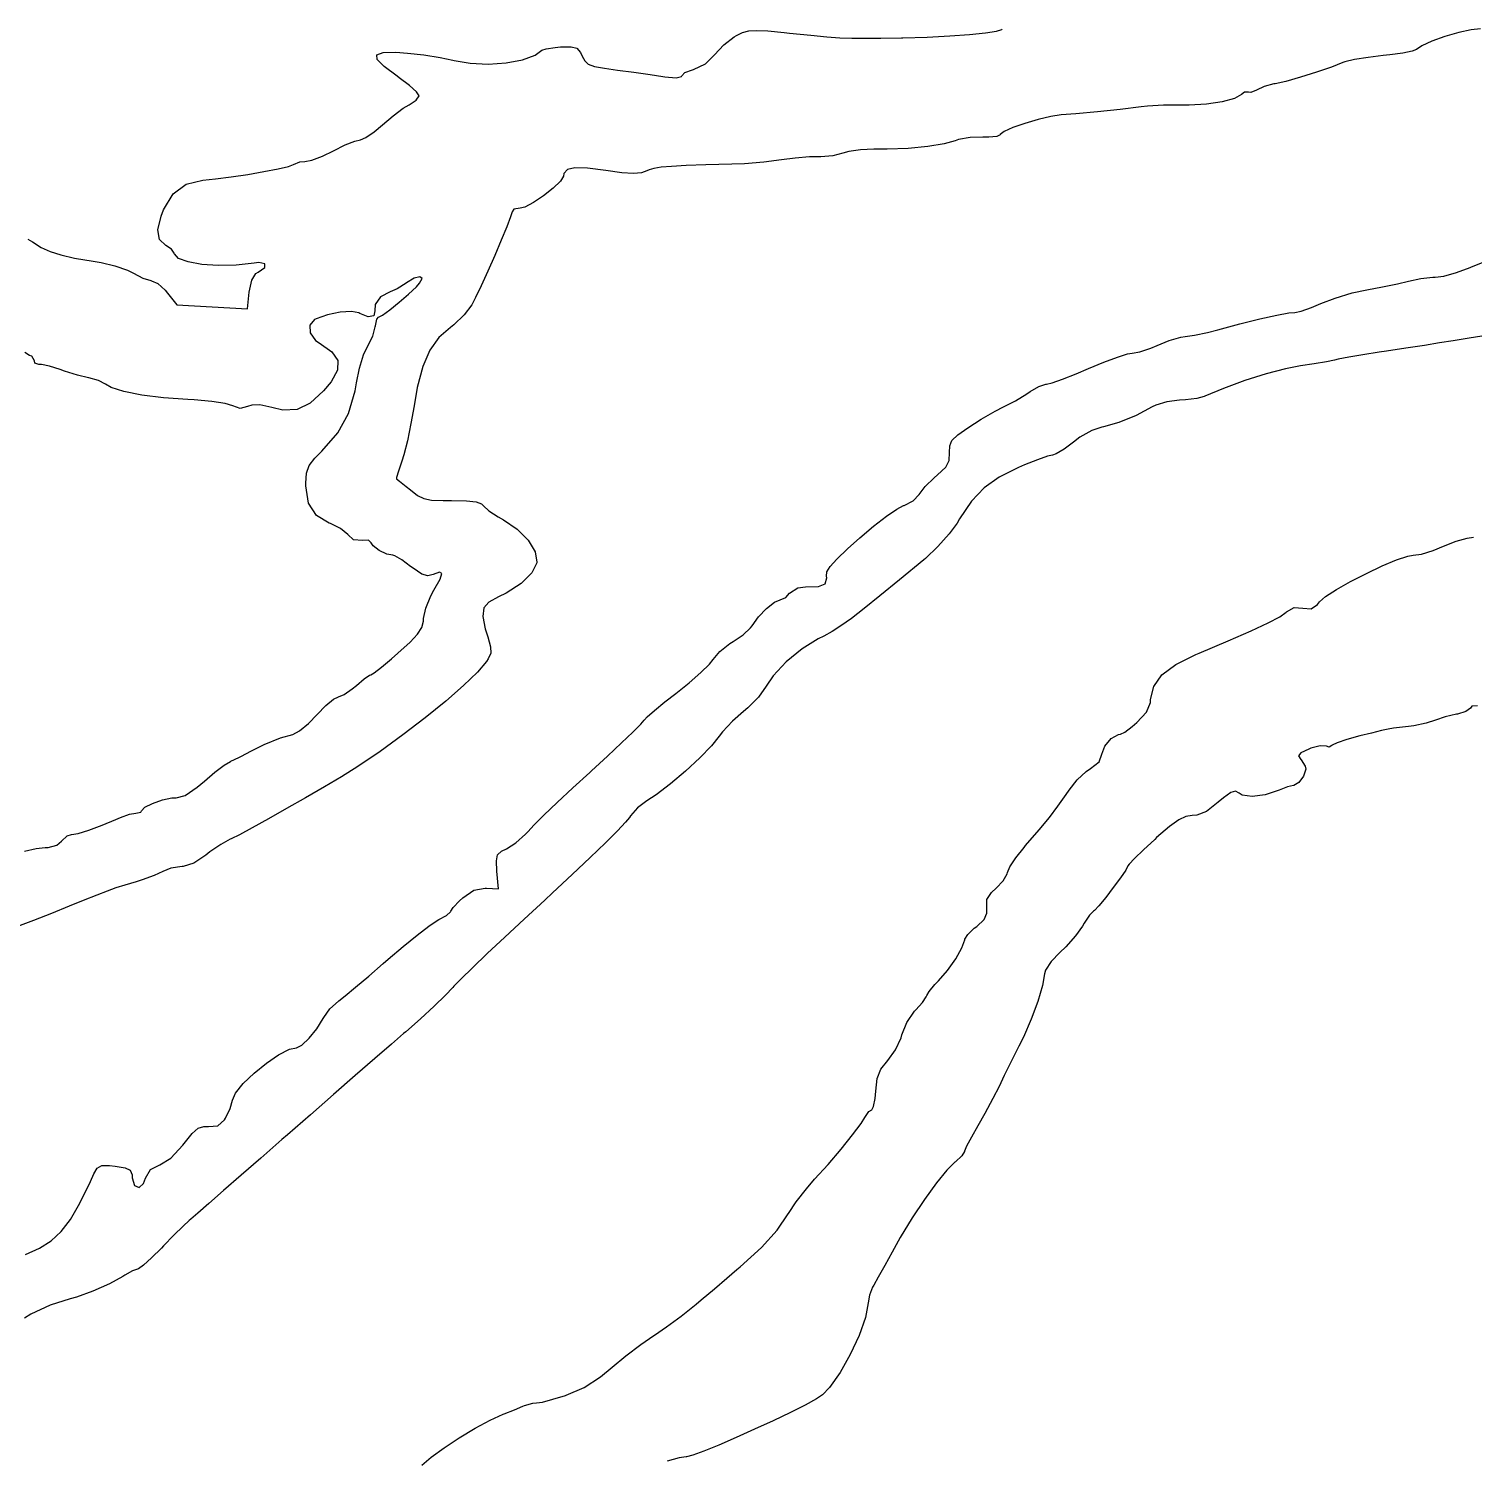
# Model space of a CAD drawing. Extents: x 1.01 to 6.21, y -5.65 to -1.16.
# Drawn here: x 1.12218 to 1.16312, y -4.90635 to -4.86578 of the extents above; entities that cross this region are included whole.
import ezdxf

# ---------------------------------------------------------------- set-up
doc = ezdxf.new("R2010")
doc.units = 0
doc.header["$MEASUREMENT"] = 0
doc.layers.add('BLACK', color=7, linetype='CONTINUOUS')

msp = doc.modelspace()

# ---------------------------------------------------------------- linework, layer by layer
at = {"layer": 'BLACK', "linetype": 'CONTINUOUS'}
for p, q in [((1.14224, -4.865965), (1.142409, -4.865885)), ((1.142409, -4.865885), (1.142584, -4.865838)), ((1.142584, -4.865838), (1.14281, -4.865823)), ((1.14281, -4.865823), (1.143131, -4.865838)), ((1.143131, -4.865838), (1.143594, -4.86588)), ((1.143594, -4.86588), (1.143745, -4.865896)), ((1.143745, -4.865896), (1.144344, -4.865957)), ((1.144344, -4.865957), (1.144802, -4.866)), ((1.148284, -4.865979), (1.148844, -4.865939)), ((1.148844, -4.865939), (1.149295, -4.865893)), ((1.149295, -4.865893), (1.149609, -4.865843)), ((1.149609, -4.865843), (1.149759, -4.865792)), ((1.149759, -4.865792), (1.149768, -4.865778)), ((1.16271, -4.865883), (1.162318, -4.865998)), ((1.163067, -4.865804), (1.16271, -4.865883)), ((1.16333, -4.86578), (1.163067, -4.865804)), ((1.136718, -4.866384), (1.136842, -4.86634)), ((1.136842, -4.86634), (1.137095, -4.866303)), ((1.137095, -4.866303), (1.137253, -4.866291)), ((1.137253, -4.866291), (1.137548, -4.866284)), ((1.137548, -4.866284), (1.137713, -4.866327)), ((1.137713, -4.866327), (1.137814, -4.866449)), ((1.141619, -4.866511), (1.141878, -4.866234)), ((1.141878, -4.866234), (1.142177, -4.866002)), ((1.142177, -4.866002), (1.14224, -4.865965)), ((1.144802, -4.866), (1.145172, -4.866028)), ((1.145172, -4.866028), (1.145512, -4.866043)), ((1.145512, -4.866043), (1.145879, -4.866046)), ((1.145879, -4.866046), (1.146327, -4.866042)), ((1.146327, -4.866042), (1.146914, -4.866031)), ((1.146914, -4.866031), (1.146951, -4.86603)), ((1.146951, -4.86603), (1.147644, -4.86601)), ((1.147644, -4.86601), (1.148284, -4.865979)), ((1.161515, -4.866366), (1.161396, -4.866411)), ((1.161661, -4.86626), (1.161515, -4.866366)), ((1.161949, -4.86613), (1.161661, -4.86626)), ((1.162318, -4.865998), (1.161949, -4.86613)), ((1.132045, -4.866514), (1.132221, -4.86645)), ((1.132056, -4.866643), (1.132045, -4.866514)), ((1.13225, -4.866843), (1.132056, -4.866643)), ((1.132221, -4.86645), (1.132586, -4.866443)), ((1.132586, -4.866443), (1.132912, -4.866464)), ((1.132912, -4.866464), (1.133379, -4.866515)), ((1.133379, -4.866515), (1.133836, -4.866586)), ((1.133836, -4.866586), (1.134197, -4.866661)), ((1.134197, -4.866661), (1.134238, -4.866672)), ((1.134238, -4.866672), (1.134693, -4.866755)), ((1.134693, -4.866755), (1.135203, -4.866775)), ((1.135203, -4.866775), (1.135714, -4.866739)), ((1.135714, -4.866739), (1.136176, -4.866652)), ((1.136176, -4.866652), (1.136536, -4.86652)), ((1.136536, -4.86652), (1.136718, -4.866384)), ((1.137814, -4.866449), (1.137863, -4.866549)), ((1.137863, -4.866549), (1.137937, -4.866688)), ((1.137937, -4.866688), (1.138039, -4.866781)), ((1.14102, -4.866934), (1.141364, -4.866769)), ((1.141364, -4.866769), (1.141619, -4.866511)), ((1.159431, -4.866735), (1.159107, -4.866864)), ((1.159487, -4.866714), (1.159431, -4.866735)), ((1.159757, -4.86665), (1.159487, -4.866714)), ((1.16014, -4.866586), (1.159757, -4.86665)), ((1.160573, -4.866534), (1.16014, -4.866586)), ((1.160755, -4.866514), (1.160573, -4.866534)), ((1.161126, -4.866464), (1.160755, -4.866514)), ((1.161396, -4.866411), (1.161126, -4.866464)), ((1.132624, -4.867123), (1.13225, -4.866843)), ((1.132678, -4.867162), (1.132624, -4.867123)), ((1.132966, -4.867382), (1.132678, -4.867162)), ((1.138039, -4.866781), (1.138212, -4.866844)), ((1.138212, -4.866844), (1.138502, -4.866897)), ((1.138502, -4.866897), (1.138865, -4.866945)), ((1.138865, -4.866945), (1.139332, -4.867005)), ((1.139332, -4.867005), (1.139788, -4.867069)), ((1.139788, -4.867069), (1.140148, -4.867124)), ((1.140148, -4.867124), (1.140209, -4.867134)), ((1.140209, -4.867134), (1.140525, -4.867166)), ((1.140525, -4.867166), (1.140676, -4.867132)), ((1.140676, -4.867132), (1.140686, -4.867107)), ((1.140686, -4.867107), (1.140777, -4.867018)), ((1.140777, -4.867018), (1.140992, -4.86694)), ((1.140992, -4.86694), (1.14102, -4.866934)), ((1.158229, -4.867151), (1.157814, -4.867267)), ((1.158683, -4.86701), (1.158229, -4.867151)), ((1.159107, -4.866864), (1.158683, -4.86701)), ((1.133168, -4.867567), (1.132966, -4.867382)), ((1.133243, -4.867679), (1.133168, -4.867567)), ((1.156642, -4.867572), (1.156554, -4.867642)), ((1.15675, -4.867569), (1.156642, -4.867572)), ((1.15682, -4.867586), (1.15675, -4.867569)), ((1.156979, -4.867512), (1.15682, -4.867586)), ((1.157192, -4.867409), (1.156979, -4.867512)), ((1.157475, -4.86734), (1.157192, -4.867409)), ((1.157507, -4.867335), (1.157475, -4.86734)), ((1.157814, -4.867267), (1.157507, -4.867335)), ((1.132789, -4.868031), (1.132957, -4.867931)), ((1.132957, -4.867931), (1.133157, -4.867804)), ((1.133157, -4.867804), (1.133243, -4.86768)), ((1.133243, -4.86768), (1.133243, -4.867679)), ((1.153708, -4.867986), (1.153118, -4.86806)), ((1.15389, -4.867965), (1.153708, -4.867986)), ((1.154344, -4.867939), (1.15389, -4.867965)), ((1.154779, -4.86794), (1.154344, -4.867939)), ((1.155071, -4.867943), (1.154779, -4.86794)), ((1.155561, -4.867914), (1.155071, -4.867943)), ((1.156006, -4.867848), (1.155561, -4.867914)), ((1.156354, -4.867755), (1.156006, -4.867848)), ((1.156554, -4.867642), (1.156354, -4.867755)), ((1.132206, -4.868495), (1.132503, -4.868241)), ((1.132503, -4.868241), (1.132789, -4.868031)), ((1.150788, -4.868347), (1.150413, -4.868457)), ((1.151148, -4.868262), (1.150788, -4.868347)), ((1.151443, -4.86822), (1.151148, -4.868262)), ((1.151857, -4.868189), (1.151443, -4.86822)), ((1.152471, -4.868131), (1.151857, -4.868189)), ((1.153118, -4.86806), (1.152471, -4.868131)), ((1.13173, -4.868861), (1.131969, -4.868697)), ((1.131969, -4.868697), (1.132206, -4.868495)), ((1.149711, -4.868785), (1.149618, -4.868829)), ((1.149712, -4.868777), (1.149711, -4.868785)), ((1.149825, -4.868689), (1.149712, -4.868777)), ((1.150075, -4.868577), (1.149825, -4.868689)), ((1.150413, -4.868457), (1.150075, -4.868577)), ((1.130502, -4.869384), (1.130818, -4.869232)), ((1.130818, -4.869232), (1.131146, -4.86907)), ((1.131146, -4.86907), (1.131421, -4.868958)), ((1.131421, -4.868958), (1.131577, -4.868921)), ((1.131577, -4.868921), (1.13173, -4.868861)), ((1.145757, -4.869207), (1.145419, -4.869255)), ((1.146134, -4.869192), (1.145757, -4.869207)), ((1.146506, -4.869192), (1.146134, -4.869192)), ((1.147109, -4.869166), (1.146506, -4.869192)), ((1.147666, -4.869114), (1.147109, -4.869166)), ((1.148125, -4.86904), (1.147666, -4.869114)), ((1.148435, -4.868951), (1.148125, -4.86904)), ((1.148529, -4.868918), (1.148435, -4.868951)), ((1.148861, -4.868857), (1.148529, -4.868918)), ((1.149222, -4.868844), (1.148861, -4.868857)), ((1.149388, -4.868848), (1.149222, -4.868844)), ((1.149618, -4.868829), (1.149388, -4.868848)), ((1.129538, -4.869676), (1.129681, -4.869621)), ((1.129681, -4.869621), (1.129682, -4.86962)), ((1.129682, -4.86962), (1.129858, -4.86955)), ((1.129858, -4.86955), (1.130002, -4.869539)), ((1.130002, -4.869539), (1.130199, -4.8695)), ((1.130199, -4.8695), (1.130502, -4.869384)), ((1.141369, -4.869636), (1.140808, -4.869655)), ((1.142104, -4.869618), (1.141369, -4.869636)), ((1.142468, -4.869601), (1.142104, -4.869618)), ((1.143016, -4.869555), (1.142468, -4.869601)), ((1.143512, -4.869493), (1.143016, -4.869555)), ((1.143901, -4.869443), (1.143512, -4.869493)), ((1.144304, -4.869409), (1.143901, -4.869443)), ((1.144601, -4.869403), (1.144304, -4.869409)), ((1.144627, -4.869404), (1.144601, -4.869403)), ((1.144965, -4.86938), (1.144627, -4.869404)), ((1.145257, -4.869303), (1.144965, -4.86938)), ((1.145419, -4.869255), (1.145257, -4.869303)), ((1.127113, -4.870063), (1.127472, -4.870031)), ((1.127472, -4.870031), (1.127911, -4.869976)), ((1.127911, -4.869976), (1.128384, -4.869904)), ((1.128384, -4.869904), (1.128843, -4.869825)), ((1.128843, -4.869825), (1.129243, -4.869746)), ((1.129243, -4.869746), (1.129538, -4.869676)), ((1.137332, -4.869955), (1.137249, -4.870095)), ((1.137347, -4.869875), (1.137332, -4.869955)), ((1.137447, -4.869767), (1.137347, -4.869875)), ((1.137661, -4.869721), (1.137447, -4.869767)), ((1.138015, -4.869731), (1.137661, -4.869721)), ((1.138537, -4.869795), (1.138015, -4.869731)), ((1.138993, -4.869856), (1.138537, -4.869795)), ((1.139323, -4.869879), (1.138993, -4.869856)), ((1.139543, -4.869863), (1.139323, -4.869879)), ((1.139694, -4.869806), (1.139543, -4.869863)), ((1.139761, -4.869773), (1.139694, -4.869806)), ((1.139897, -4.869732), (1.139761, -4.869773)), ((1.140099, -4.869701), (1.139897, -4.869732)), ((1.140394, -4.869676), (1.140099, -4.869701)), ((1.140808, -4.869655), (1.140394, -4.869676)), ((1.125998, -4.870913), (1.126268, -4.870459)), ((1.126268, -4.870459), (1.126639, -4.870176)), ((1.126639, -4.870176), (1.127113, -4.870063)), ((1.137044, -4.870293), (1.136771, -4.870507)), ((1.137249, -4.870095), (1.137044, -4.870293)), ((1.136108, -4.87086), (1.135931, -4.870894)), ((1.136238, -4.870828), (1.136108, -4.87086)), ((1.136484, -4.870699), (1.136238, -4.870828)), ((1.136771, -4.870507), (1.136484, -4.870699)), ((1.12584, -4.871476), (1.125932, -4.871086)), ((1.125932, -4.871086), (1.125998, -4.870913)), ((1.135835, -4.871107), (1.135727, -4.871391)), ((1.135878, -4.870961), (1.135835, -4.871107)), ((1.135931, -4.870894), (1.135878, -4.870961)), ((1.125884, -4.871746), (1.12584, -4.871476)), ((1.135727, -4.871391), (1.135571, -4.87177)), ((1.122151, -4.871736), (1.122283, -4.87182)), ((1.122283, -4.87182), (1.122533, -4.871973)), ((1.122533, -4.871973), (1.122784, -4.87209)), ((1.122784, -4.87209), (1.123082, -4.872186)), ((1.126064, -4.871918), (1.125884, -4.871746)), ((1.126228, -4.872028), (1.126064, -4.871918)), ((1.126303, -4.872135), (1.126228, -4.872028)), ((1.135571, -4.87177), (1.135386, -4.872203)), ((1.123082, -4.872186), (1.123472, -4.872274)), ((1.123472, -4.872274), (1.123999, -4.872367)), ((1.123999, -4.872367), (1.124232, -4.872405)), ((1.124232, -4.872405), (1.124619, -4.872493)), ((1.124619, -4.872493), (1.124977, -4.872618)), ((1.126305, -4.872159), (1.126303, -4.872135)), ((1.126421, -4.872286), (1.126305, -4.872159)), ((1.126692, -4.872386), (1.126421, -4.872286)), ((1.127079, -4.872454), (1.126692, -4.872386)), ((1.127546, -4.872484), (1.127079, -4.872454)), ((1.128054, -4.872473), (1.127546, -4.872484)), ((1.128567, -4.872416), (1.128054, -4.872473)), ((1.128701, -4.872403), (1.128567, -4.872416)), ((1.128869, -4.872442), (1.128701, -4.872403)), ((1.128869, -4.872542), (1.128869, -4.872442)), ((1.135386, -4.872203), (1.135191, -4.872647)), ((1.163078, -4.872524), (1.163437, -4.872381)), ((1.124977, -4.872618), (1.125146, -4.872703)), ((1.125146, -4.872703), (1.125409, -4.872841)), ((1.125409, -4.872841), (1.125633, -4.872914)), ((1.125633, -4.872914), (1.125657, -4.872917)), ((1.125657, -4.872917), (1.125834, -4.872997)), ((1.128429, -4.873238), (1.128497, -4.872901)), ((1.128497, -4.872901), (1.128614, -4.872716)), ((1.128614, -4.872716), (1.128684, -4.872672)), ((1.128684, -4.872672), (1.128869, -4.872542)), ((1.133102, -4.87285), (1.132885, -4.872981)), ((1.133264, -4.872808), (1.133102, -4.87285)), ((1.133257, -4.872989), (1.133329, -4.872854)), ((1.133329, -4.872854), (1.133264, -4.872808)), ((1.135191, -4.872647), (1.135003, -4.873058)), ((1.161288, -4.872926), (1.161639, -4.872852)), ((1.161639, -4.872852), (1.161973, -4.87282)), ((1.161973, -4.87282), (1.162045, -4.872821)), ((1.162045, -4.872821), (1.162293, -4.872788)), ((1.162293, -4.872788), (1.162648, -4.872689)), ((1.162648, -4.872689), (1.163038, -4.872541)), ((1.163038, -4.872541), (1.163078, -4.872524)), ((1.125834, -4.872997), (1.126046, -4.873188)), ((1.126046, -4.873188), (1.126111, -4.873266)), ((1.126111, -4.873266), (1.126376, -4.873605)), ((1.128374, -4.87371), (1.128429, -4.873238)), ((1.132418, -4.873232), (1.132148, -4.873373)), ((1.132621, -4.873148), (1.132418, -4.873232)), ((1.132871, -4.872991), (1.132621, -4.873148)), ((1.132676, -4.873527), (1.132942, -4.873297)), ((1.132885, -4.872981), (1.132871, -4.872991)), ((1.132942, -4.873297), (1.133164, -4.873088)), ((1.133164, -4.873088), (1.133257, -4.872989)), ((1.135003, -4.873058), (1.134842, -4.873394)), ((1.159207, -4.873408), (1.159695, -4.873265)), ((1.159695, -4.873265), (1.160111, -4.873174)), ((1.160111, -4.873174), (1.160549, -4.873093)), ((1.160549, -4.873093), (1.160976, -4.873002)), ((1.160976, -4.873002), (1.161288, -4.872926)), ((1.126376, -4.873605), (1.127375, -4.873657)), ((1.127375, -4.873657), (1.128374, -4.87371)), ((1.131995, -4.873592), (1.131986, -4.873774)), ((1.132148, -4.873373), (1.131995, -4.873592)), ((1.132415, -4.87374), (1.132676, -4.873527)), ((1.134736, -4.873597), (1.134518, -4.873886)), ((1.134842, -4.873394), (1.134736, -4.873597)), ((1.158245, -4.873779), (1.158534, -4.873678)), ((1.158534, -4.873678), (1.158804, -4.873562)), ((1.158804, -4.873562), (1.159207, -4.873408)), ((1.130274, -4.87402), (1.13014, -4.87418)), ((1.130321, -4.873997), (1.130274, -4.87402)), ((1.130644, -4.873883), (1.130321, -4.873997)), ((1.131002, -4.87381), (1.130644, -4.873883)), ((1.131323, -4.873789), (1.131002, -4.87381)), ((1.131533, -4.873831), (1.131323, -4.873789)), ((1.131559, -4.873847), (1.131533, -4.873831)), ((1.1318, -4.873939), (1.131559, -4.873847)), ((1.131956, -4.873913), (1.1318, -4.873939)), ((1.131986, -4.873774), (1.131956, -4.873913)), ((1.132003, -4.874197), (1.13204, -4.874012)), ((1.13204, -4.874012), (1.132093, -4.873955)), ((1.132093, -4.873955), (1.132204, -4.873896)), ((1.132204, -4.873896), (1.132415, -4.87374)), ((1.134518, -4.873886), (1.134227, -4.874169)), ((1.15588, -4.874311), (1.15651, -4.874143)), ((1.15651, -4.874143), (1.157078, -4.874002)), ((1.157078, -4.874002), (1.157551, -4.873895)), ((1.157551, -4.873895), (1.157895, -4.87383)), ((1.157895, -4.87383), (1.158066, -4.873814)), ((1.158066, -4.873814), (1.158245, -4.873779)), ((1.13014, -4.87418), (1.130155, -4.874396)), ((1.130155, -4.874396), (1.130307, -4.874608)), ((1.131785, -4.874768), (1.131926, -4.874486)), ((1.131926, -4.874486), (1.132001, -4.874224)), ((1.132001, -4.874224), (1.132003, -4.874197)), ((1.1338, -4.874532), (1.133543, -4.874888)), ((1.134132, -4.874242), (1.1338, -4.874532)), ((1.134227, -4.874169), (1.134132, -4.874242)), ((1.154506, -4.874608), (1.15483, -4.874515)), ((1.15483, -4.874515), (1.154958, -4.874496)), ((1.154958, -4.874496), (1.155225, -4.874459)), ((1.155225, -4.874459), (1.155591, -4.874383)), ((1.155591, -4.874383), (1.15588, -4.874311)), ((1.163005, -4.874546), (1.16255, -4.874619)), ((1.163371, -4.87449), (1.163005, -4.874546)), ((1.122196, -4.875038), (1.122067, -4.874951)), ((1.130307, -4.874608), (1.130407, -4.87468)), ((1.130407, -4.87468), (1.130764, -4.874931)), ((1.130764, -4.874931), (1.130937, -4.87518)), ((1.13167, -4.87502), (1.131785, -4.874768)), ((1.133543, -4.874888), (1.133346, -4.875346)), ((1.153457, -4.874974), (1.153676, -4.874938)), ((1.153676, -4.874938), (1.153982, -4.874832)), ((1.153982, -4.874832), (1.154165, -4.87475)), ((1.154165, -4.87475), (1.154506, -4.874608)), ((1.160453, -4.874947), (1.159997, -4.875017)), ((1.160661, -4.874917), (1.160453, -4.874947)), ((1.16121, -4.874834), (1.160661, -4.874917)), ((1.161743, -4.874751), (1.16121, -4.874834)), ((1.162169, -4.874682), (1.161743, -4.874751)), ((1.16255, -4.874619), (1.162169, -4.874682)), ((1.122265, -4.875059), (1.122196, -4.875038)), ((1.122338, -4.875193), (1.122265, -4.875059)), ((1.122351, -4.875259), (1.122338, -4.875193)), ((1.122466, -4.875295), (1.122351, -4.875259)), ((1.122536, -4.875291), (1.122466, -4.875295)), ((1.122768, -4.875336), (1.122536, -4.875291)), ((1.123063, -4.875435), (1.122768, -4.875336)), ((1.130937, -4.87518), (1.130931, -4.875455)), ((1.131555, -4.875398), (1.13167, -4.87502)), ((1.133346, -4.875346), (1.133191, -4.875941)), ((1.152217, -4.87541), (1.152651, -4.875228)), ((1.152651, -4.875228), (1.153037, -4.875084)), ((1.153037, -4.875084), (1.153327, -4.874995)), ((1.153327, -4.874995), (1.153457, -4.874974)), ((1.15823, -4.875328), (1.1578, -4.875411)), ((1.158612, -4.875274), (1.15823, -4.875328)), ((1.158962, -4.875215), (1.158612, -4.875274)), ((1.15919, -4.875166), (1.158962, -4.875215)), ((1.159294, -4.875142), (1.15919, -4.875166)), ((1.159592, -4.875085), (1.159294, -4.875142)), ((1.159997, -4.875017), (1.159592, -4.875085)), ((1.123193, -4.875484), (1.123063, -4.875435)), ((1.123559, -4.875599), (1.123193, -4.875484)), ((1.123866, -4.875668), (1.123559, -4.875599)), ((1.123881, -4.87567), (1.123866, -4.875668)), ((1.124156, -4.875743), (1.123881, -4.87567)), ((1.124349, -4.875846), (1.124156, -4.875743)), ((1.130748, -4.875784), (1.130535, -4.87604)), ((1.130931, -4.875455), (1.130748, -4.875784)), ((1.13147, -4.875809), (1.131555, -4.875398)), ((1.15119, -4.875813), (1.151484, -4.875711)), ((1.151484, -4.875711), (1.15187, -4.875558)), ((1.15187, -4.875558), (1.152217, -4.87541)), ((1.156646, -4.875751), (1.156046, -4.875969)), ((1.157251, -4.875559), (1.156646, -4.875751)), ((1.1578, -4.875411), (1.157251, -4.875559)), ((1.124511, -4.875942), (1.124349, -4.875846)), ((1.124875, -4.876059), (1.124511, -4.875942)), ((1.125382, -4.87616), (1.124875, -4.876059)), ((1.125996, -4.876237), (1.125382, -4.87616)), ((1.130535, -4.87604), (1.130156, -4.876391)), ((1.131241, -4.876683), (1.131429, -4.876042)), ((1.131429, -4.876042), (1.13147, -4.875809)), ((1.133191, -4.875941), (1.133098, -4.876461)), ((1.150149, -4.87632), (1.150467, -4.876128)), ((1.150467, -4.876128), (1.150564, -4.87606)), ((1.150564, -4.87606), (1.150806, -4.875915)), ((1.150806, -4.875915), (1.151011, -4.875849)), ((1.151011, -4.875849), (1.151031, -4.875849)), ((1.151031, -4.875849), (1.15119, -4.875813)), ((1.155514, -4.876191), (1.155494, -4.8762)), ((1.156046, -4.875969), (1.155514, -4.876191)), ((1.126686, -4.876285), (1.125996, -4.876237)), ((1.126866, -4.876295), (1.126686, -4.876285)), ((1.127366, -4.876337), (1.126866, -4.876295)), ((1.127744, -4.876395), (1.127366, -4.876337)), ((1.12796, -4.876463), (1.127744, -4.876395)), ((1.128172, -4.876543), (1.12796, -4.876463)), ((1.128381, -4.876485), (1.128172, -4.876543)), ((1.128496, -4.876441), (1.128381, -4.876485)), ((1.128723, -4.876437), (1.128496, -4.876441)), ((1.129067, -4.876516), (1.128723, -4.876437)), ((1.12938, -4.876584), (1.129067, -4.876516)), ((1.129788, -4.876567), (1.12938, -4.876584)), ((1.130156, -4.876391), (1.129788, -4.876567)), ((1.133098, -4.876461), (1.13301, -4.876966)), ((1.14957, -4.876619), (1.149807, -4.876497)), ((1.149807, -4.876497), (1.150149, -4.87632)), ((1.154023, -4.876497), (1.153569, -4.876741)), ((1.154124, -4.876446), (1.154023, -4.876497)), ((1.154441, -4.876353), (1.154124, -4.876446)), ((1.154798, -4.876308), (1.154441, -4.876353)), ((1.154967, -4.876297), (1.154798, -4.876308)), ((1.155284, -4.876256), (1.154967, -4.876297)), ((1.155494, -4.8762), (1.155284, -4.876256)), ((1.130938, -4.877229), (1.131241, -4.876683)), ((1.13301, -4.876966), (1.132909, -4.877452)), ((1.148799, -4.877084), (1.149175, -4.876845)), ((1.149175, -4.876845), (1.14957, -4.876619)), ((1.153079, -4.876941), (1.152644, -4.87706)), ((1.153569, -4.876741), (1.153079, -4.876941)), ((1.130483, -4.877749), (1.130938, -4.877229)), ((1.148346, -4.877447), (1.148509, -4.877291)), ((1.148509, -4.877291), (1.148799, -4.877084)), ((1.151975, -4.877357), (1.151796, -4.877491)), ((1.15231, -4.877163), (1.151975, -4.877357)), ((1.152592, -4.877068), (1.15231, -4.877163)), ((1.152644, -4.87706), (1.152592, -4.877068)), ((1.13029, -4.877945), (1.130483, -4.877749)), ((1.132909, -4.877452), (1.13281, -4.877852)), ((1.148272, -4.878018), (1.148281, -4.877789)), ((1.148281, -4.877785), (1.148282, -4.877596)), ((1.148281, -4.877789), (1.148281, -4.877785)), ((1.148282, -4.877596), (1.148346, -4.877447)), ((1.151305, -4.877827), (1.151201, -4.87786)), ((1.151528, -4.877694), (1.151305, -4.877827)), ((1.151796, -4.877491), (1.151528, -4.877694)), ((1.130053, -4.878371), (1.130127, -4.878159)), ((1.130127, -4.878159), (1.13029, -4.877945)), ((1.132752, -4.878036), (1.132658, -4.878312)), ((1.13281, -4.877852), (1.132752, -4.878036)), ((1.147938, -4.878418), (1.14817, -4.878203)), ((1.14817, -4.878203), (1.148272, -4.878018)), ((1.150235, -4.878214), (1.149685, -4.878486)), ((1.150406, -4.878141), (1.150235, -4.878214)), ((1.150769, -4.877995), (1.150406, -4.878141)), ((1.151051, -4.877895), (1.150769, -4.877995)), ((1.151201, -4.87786), (1.151051, -4.877895)), ((1.130032, -4.878655), (1.130053, -4.878371)), ((1.132605, -4.878493), (1.132602, -4.878533)), ((1.132602, -4.878533), (1.132686, -4.878599)), ((1.132658, -4.878312), (1.132605, -4.878493)), ((1.132686, -4.878599), (1.132874, -4.878751)), ((1.147589, -4.878755), (1.14784, -4.878503)), ((1.14784, -4.878503), (1.147938, -4.878418)), ((1.149685, -4.878486), (1.149261, -4.878785)), ((1.130031, -4.878736), (1.130032, -4.878655)), ((1.13011, -4.879225), (1.130031, -4.878736)), ((1.132874, -4.878751), (1.132995, -4.87885)), ((1.132995, -4.87885), (1.133195, -4.879003)), ((1.133195, -4.879003), (1.133375, -4.879093)), ((1.147246, -4.879162), (1.147417, -4.878977)), ((1.147417, -4.878977), (1.147589, -4.878755)), ((1.149261, -4.878785), (1.148905, -4.879163)), ((1.130331, -4.879575), (1.13011, -4.879225)), ((1.133375, -4.879093), (1.133596, -4.879136)), ((1.133596, -4.879136), (1.133922, -4.879149)), ((1.133922, -4.879149), (1.134158, -4.879149)), ((1.134158, -4.879149), (1.134586, -4.879155)), ((1.134586, -4.879155), (1.134856, -4.879186)), ((1.134856, -4.879186), (1.135012, -4.879247)), ((1.135012, -4.879247), (1.135067, -4.8793)), ((1.135067, -4.8793), (1.13522, -4.879437)), ((1.13522, -4.879437), (1.13548, -4.879608)), ((1.146488, -4.879593), (1.146785, -4.879389)), ((1.146785, -4.879389), (1.146977, -4.87929)), ((1.146977, -4.87929), (1.14699, -4.879287)), ((1.14699, -4.879287), (1.147246, -4.879162)), ((1.148905, -4.879163), (1.148559, -4.879672)), ((1.130695, -4.879786), (1.130331, -4.879575)), ((1.130726, -4.879797), (1.130695, -4.879786)), ((1.131011, -4.879941), (1.130726, -4.879797)), ((1.13548, -4.879608), (1.13563, -4.879693)), ((1.13563, -4.879693), (1.136025, -4.879958)), ((1.145732, -4.880208), (1.146124, -4.879875)), ((1.146124, -4.879875), (1.146488, -4.879593)), ((1.148491, -4.879786), (1.148266, -4.880097)), ((1.148559, -4.879672), (1.148491, -4.879786)), ((1.131218, -4.880116), (1.131011, -4.879941)), ((1.131382, -4.880261), (1.131218, -4.880116)), ((1.131635, -4.88028), (1.131382, -4.880261)), ((1.131803, -4.880271), (1.131635, -4.88028)), ((1.131881, -4.880344), (1.131803, -4.880271)), ((1.136025, -4.879958), (1.136337, -4.880277)), ((1.136337, -4.880277), (1.136534, -4.880605)), ((1.14539, -4.880514), (1.145732, -4.880208)), ((1.148266, -4.880097), (1.147945, -4.880455)), ((1.162635, -4.880304), (1.16295, -4.880212)), ((1.16295, -4.880212), (1.163132, -4.880188)), ((1.131938, -4.880437), (1.131881, -4.880344)), ((1.132112, -4.880565), (1.131938, -4.880437)), ((1.132324, -4.880668), (1.132112, -4.880565)), ((1.132493, -4.8807), (1.132324, -4.880668)), ((1.136534, -4.880605), (1.136581, -4.8809)), ((1.145082, -4.880808), (1.14539, -4.880514)), ((1.147945, -4.880455), (1.147592, -4.880789)), ((1.161422, -4.880699), (1.161654, -4.880666)), ((1.161654, -4.880666), (1.161985, -4.880565)), ((1.161985, -4.880565), (1.162284, -4.880444)), ((1.162284, -4.880444), (1.162635, -4.880304)), ((1.132558, -4.88072), (1.132493, -4.8807)), ((1.132749, -4.880834), (1.132558, -4.88072)), ((1.133001, -4.881015), (1.132749, -4.880834)), ((1.133074, -4.88107), (1.133001, -4.881015)), ((1.133318, -4.881232), (1.133074, -4.88107)), ((1.136579, -4.880911), (1.136438, -4.881202)), ((1.136581, -4.8809), (1.136579, -4.880911)), ((1.144804, -4.881173), (1.144894, -4.88102)), ((1.144894, -4.88102), (1.145082, -4.880808)), ((1.147547, -4.880827), (1.146861, -4.881397)), ((1.147592, -4.880789), (1.147547, -4.880827)), ((1.160095, -4.881213), (1.160545, -4.881)), ((1.160545, -4.881), (1.160952, -4.88083)), ((1.160952, -4.88083), (1.161268, -4.880723)), ((1.161268, -4.880723), (1.161422, -4.880699)), ((1.133489, -4.881282), (1.133318, -4.881232)), ((1.133644, -4.881242), (1.133489, -4.881282)), ((1.13382, -4.881178), (1.133644, -4.881242)), ((1.133664, -4.881687), (1.133836, -4.881379)), ((1.133888, -4.881215), (1.13382, -4.881178)), ((1.133836, -4.881379), (1.133888, -4.881215)), ((1.136136, -4.881501), (1.135707, -4.881777)), ((1.136438, -4.881202), (1.136136, -4.881501)), ((1.14456, -4.88159), (1.144754, -4.881507)), ((1.144754, -4.881507), (1.144801, -4.88134)), ((1.144794, -4.881292), (1.144804, -4.881173)), ((1.144801, -4.88134), (1.144794, -4.881292)), ((1.146861, -4.881397), (1.146305, -4.881854)), ((1.159244, -4.881672), (1.159646, -4.881444)), ((1.159646, -4.881444), (1.160095, -4.881213)), ((1.133434, -4.882201), (1.133575, -4.881852)), ((1.133575, -4.881852), (1.133664, -4.881687)), ((1.135489, -4.881882), (1.135221, -4.882026)), ((1.135707, -4.881777), (1.135489, -4.881882)), ((1.14348, -4.881962), (1.143634, -4.881893)), ((1.143634, -4.881893), (1.143746, -4.881775)), ((1.143746, -4.881775), (1.143973, -4.88162)), ((1.143973, -4.88162), (1.144198, -4.881599)), ((1.144198, -4.881599), (1.14456, -4.88159)), ((1.146305, -4.881854), (1.145857, -4.882212)), ((1.158762, -4.882025), (1.158934, -4.881873)), ((1.158934, -4.881873), (1.159244, -4.881672)), ((1.133371, -4.882495), (1.133434, -4.882201)), ((1.135077, -4.882194), (1.135047, -4.882432)), ((1.135221, -4.882026), (1.135077, -4.882194)), ((1.142863, -4.882447), (1.143093, -4.882207)), ((1.143093, -4.882207), (1.143318, -4.882029)), ((1.143318, -4.882029), (1.14348, -4.881962)), ((1.145857, -4.882212), (1.145496, -4.882489)), ((1.157642, -4.882442), (1.157824, -4.882309)), ((1.157824, -4.882309), (1.15783, -4.882304)), ((1.15783, -4.882304), (1.158044, -4.882178)), ((1.158044, -4.882178), (1.158294, -4.882197)), ((1.158294, -4.882197), (1.158532, -4.882217)), ((1.158532, -4.882217), (1.158706, -4.882097)), ((1.158706, -4.882097), (1.158762, -4.882025)), ((1.133316, -4.882751), (1.133364, -4.882573)), ((1.133364, -4.882573), (1.133371, -4.882495)), ((1.135047, -4.882432), (1.135119, -4.882784)), ((1.142636, -4.88276), (1.142681, -4.882697)), ((1.142681, -4.882697), (1.142863, -4.882447)), ((1.1452, -4.882701), (1.144947, -4.882864)), ((1.145496, -4.882489), (1.1452, -4.882701)), ((1.15683, -4.882847), (1.157314, -4.882619)), ((1.157314, -4.882619), (1.157642, -4.882442)), ((1.132985, -4.883164), (1.133199, -4.882935)), ((1.133199, -4.882935), (1.133316, -4.882751)), ((1.135119, -4.882784), (1.135189, -4.883016)), ((1.135189, -4.883016), (1.135269, -4.8833)), ((1.142051, -4.883204), (1.142147, -4.883145)), ((1.142147, -4.883145), (1.142424, -4.882958)), ((1.142424, -4.882958), (1.142636, -4.88276)), ((1.144556, -4.883074), (1.144098, -4.883351)), ((1.144716, -4.882994), (1.144556, -4.883074)), ((1.144947, -4.882864), (1.144716, -4.882994)), ((1.15535, -4.883474), (1.156179, -4.88313)), ((1.156179, -4.88313), (1.15683, -4.882847)), ((1.132462, -4.883636), (1.132643, -4.883477)), ((1.132643, -4.883477), (1.132985, -4.883164)), ((1.135276, -4.883479), (1.135204, -4.883638)), ((1.135269, -4.8833), (1.135276, -4.883479)), ((1.141574, -4.883659), (1.141768, -4.883429)), ((1.141768, -4.883429), (1.142051, -4.883204)), ((1.144098, -4.883351), (1.143651, -4.883717)), ((1.154688, -4.883795), (1.155259, -4.883512)), ((1.155259, -4.883512), (1.15535, -4.883474)), ((1.13197, -4.884033), (1.132178, -4.883874)), ((1.132178, -4.883874), (1.132462, -4.883636)), ((1.135151, -4.883715), (1.134895, -4.884015)), ((1.135204, -4.883638), (1.135151, -4.883715)), ((1.141232, -4.884024), (1.141475, -4.883784)), ((1.141475, -4.883784), (1.141574, -4.883659)), ((1.143651, -4.883717), (1.143277, -4.884115)), ((1.154296, -4.884091), (1.154688, -4.883795)), ((1.131464, -4.884391), (1.131681, -4.884204)), ((1.131681, -4.884204), (1.131836, -4.884097)), ((1.131836, -4.884097), (1.131875, -4.884086)), ((1.131875, -4.884086), (1.13197, -4.884033)), ((1.134895, -4.884015), (1.1345, -4.884397)), ((1.14052, -4.884616), (1.140899, -4.884315)), ((1.140899, -4.884315), (1.141232, -4.884024)), ((1.143277, -4.884115), (1.143076, -4.884415)), ((1.154066, -4.884418), (1.154296, -4.884091)), ((1.130599, -4.884958), (1.130817, -4.884776)), ((1.130817, -4.884776), (1.130956, -4.88471)), ((1.130956, -4.88471), (1.131117, -4.884651)), ((1.131117, -4.884651), (1.131348, -4.884491)), ((1.131348, -4.884491), (1.131464, -4.884391)), ((1.1345, -4.884397), (1.133996, -4.884836)), ((1.140212, -4.884854), (1.14052, -4.884616)), ((1.142858, -4.884726), (1.142562, -4.88503)), ((1.143076, -4.884415), (1.142858, -4.884726)), ((1.153979, -4.884793), (1.154066, -4.884418)), ((1.130351, -4.885217), (1.130599, -4.884958)), ((1.133996, -4.884836), (1.133414, -4.885309)), ((1.139706, -4.885277), (1.139911, -4.885097)), ((1.139911, -4.885097), (1.140212, -4.884854)), ((1.142434, -4.885132), (1.142122, -4.885399)), ((1.142562, -4.88503), (1.142434, -4.885132)), ((1.153591, -4.885442), (1.153857, -4.885149)), ((1.153857, -4.885149), (1.15397, -4.884872)), ((1.15397, -4.884872), (1.153979, -4.884793)), ((1.162915, -4.885133), (1.162676, -4.885204)), ((1.163045, -4.885034), (1.162915, -4.885133)), ((1.163087, -4.884981), (1.163045, -4.885034)), ((1.163239, -4.884966), (1.163087, -4.884981)), ((1.129851, -4.885682), (1.130103, -4.885474)), ((1.130103, -4.885474), (1.130351, -4.885217)), ((1.133414, -4.885309), (1.132784, -4.885792)), ((1.139302, -4.885712), (1.139524, -4.885489)), ((1.139524, -4.885489), (1.139625, -4.885375)), ((1.139625, -4.885375), (1.139629, -4.885366)), ((1.139629, -4.885366), (1.139706, -4.885277)), ((1.142122, -4.885399), (1.141838, -4.88571)), ((1.153248, -4.885713), (1.153458, -4.885556)), ((1.153458, -4.885556), (1.153591, -4.885442)), ((1.160862, -4.885602), (1.160709, -4.885628)), ((1.161036, -4.885581), (1.160862, -4.885602)), ((1.161289, -4.885553), (1.161036, -4.885581)), ((1.161436, -4.885533), (1.161289, -4.885553)), ((1.161786, -4.885461), (1.161436, -4.885533)), ((1.162049, -4.885375), (1.161786, -4.885461)), ((1.162325, -4.885279), (1.162049, -4.885375)), ((1.162652, -4.885208), (1.162325, -4.885279)), ((1.162676, -4.885204), (1.162652, -4.885208)), ((1.12885, -4.886062), (1.129312, -4.885879)), ((1.129312, -4.885879), (1.129666, -4.885779)), ((1.129666, -4.885779), (1.129851, -4.885682)), ((1.132784, -4.885792), (1.132136, -4.88626)), ((1.13898, -4.88602), (1.139302, -4.885712)), ((1.141752, -4.885827), (1.141532, -4.886098)), ((1.141838, -4.88571), (1.141752, -4.885827)), ((1.152678, -4.88611), (1.152856, -4.885897)), ((1.152856, -4.885897), (1.153063, -4.885778)), ((1.153063, -4.885778), (1.153124, -4.885772)), ((1.153124, -4.885772), (1.153248, -4.885713)), ((1.159267, -4.886013), (1.159126, -4.886083)), ((1.159543, -4.88592), (1.159267, -4.886013)), ((1.159908, -4.885821), (1.159543, -4.88592)), ((1.160241, -4.885739), (1.159908, -4.885821)), ((1.160521, -4.88567), (1.160241, -4.885739)), ((1.160709, -4.885628), (1.160521, -4.88567)), ((1.128131, -4.886435), (1.128405, -4.886287)), ((1.128405, -4.886287), (1.128416, -4.886281)), ((1.128416, -4.886281), (1.12885, -4.886062)), ((1.132136, -4.88626), (1.131501, -4.886689)), ((1.138126, -4.886811), (1.13858, -4.886394)), ((1.13858, -4.886394), (1.13898, -4.88602)), ((1.141532, -4.886098), (1.141196, -4.886442)), ((1.152521, -4.886557), (1.152595, -4.886342)), ((1.152595, -4.886342), (1.152678, -4.88611)), ((1.158235, -4.886301), (1.158171, -4.886385)), ((1.158171, -4.886385), (1.158235, -4.886494)), ((1.158459, -4.886196), (1.158235, -4.886301)), ((1.158518, -4.886173), (1.158459, -4.886196)), ((1.158783, -4.886107), (1.158518, -4.886173)), ((1.158966, -4.886114), (1.158783, -4.886107)), ((1.159041, -4.886136), (1.158966, -4.886114)), ((1.159117, -4.886097), (1.159041, -4.886136)), ((1.159126, -4.886083), (1.159117, -4.886097)), ((1.127453, -4.886853), (1.12772, -4.886652)), ((1.12772, -4.886652), (1.127898, -4.886543)), ((1.127898, -4.886543), (1.127901, -4.886542)), ((1.127901, -4.886542), (1.128131, -4.886435)), ((1.131501, -4.886689), (1.131042, -4.886977)), ((1.138079, -4.886855), (1.138126, -4.886811)), ((1.140791, -4.886817), (1.140364, -4.88718)), ((1.141196, -4.886442), (1.140791, -4.886817)), ((1.151899, -4.887063), (1.152154, -4.886826)), ((1.152154, -4.886826), (1.152274, -4.886749)), ((1.152274, -4.886749), (1.152521, -4.886557)), ((1.158235, -4.886494), (1.158243, -4.886503)), ((1.158243, -4.886503), (1.158358, -4.886675)), ((1.158382, -4.886762), (1.158316, -4.886961)), ((1.158358, -4.886675), (1.158382, -4.886762)), ((1.126949, -4.887279), (1.127155, -4.887105)), ((1.127155, -4.887105), (1.127453, -4.886853)), ((1.131042, -4.886977), (1.130556, -4.887265)), ((1.137602, -4.887294), (1.138079, -4.886855)), ((1.140364, -4.88718), (1.139963, -4.887488)), ((1.151667, -4.887355), (1.151899, -4.887063)), ((1.158028, -4.887231), (1.157856, -4.887266)), ((1.158037, -4.887231), (1.158028, -4.887231)), ((1.15818, -4.887145), (1.158037, -4.887231)), ((1.158316, -4.886961), (1.15818, -4.887145)), ((1.125685, -4.887735), (1.125964, -4.887638)), ((1.125964, -4.887638), (1.126234, -4.88758)), ((1.126234, -4.88758), (1.126358, -4.887573)), ((1.126358, -4.887573), (1.126608, -4.887506)), ((1.126608, -4.887506), (1.126949, -4.887279)), ((1.130026, -4.887574), (1.129485, -4.887883)), ((1.130556, -4.887265), (1.130026, -4.887574)), ((1.13716, -4.887708), (1.137602, -4.887294)), ((1.139963, -4.887488), (1.139702, -4.887662)), ((1.151349, -4.887816), (1.15158, -4.887486)), ((1.15158, -4.887486), (1.151667, -4.887355)), ((1.156039, -4.88758), (1.155895, -4.887703)), ((1.156247, -4.887427), (1.156039, -4.88758)), ((1.156381, -4.887388), (1.156247, -4.887427)), ((1.156487, -4.887445), (1.156381, -4.887388)), ((1.156574, -4.887497), (1.156487, -4.887445)), ((1.156858, -4.887539), (1.156574, -4.887497)), ((1.157227, -4.887491), (1.156858, -4.887539)), ((1.15762, -4.887356), (1.157227, -4.887491)), ((1.157856, -4.887266), (1.15762, -4.887356)), ((1.124779, -4.888133), (1.12503, -4.888042)), ((1.12503, -4.888042), (1.125211, -4.888014)), ((1.125211, -4.888014), (1.125352, -4.887979)), ((1.125352, -4.887979), (1.125375, -4.887941)), ((1.125375, -4.887941), (1.125466, -4.887844)), ((1.125466, -4.887844), (1.125685, -4.887735)), ((1.129485, -4.887883), (1.128969, -4.888174)), ((1.136782, -4.88807), (1.13716, -4.887708)), ((1.139434, -4.887863), (1.139232, -4.888086)), ((1.139702, -4.887662), (1.139434, -4.887863)), ((1.151109, -4.888131), (1.151349, -4.887816)), ((1.15556, -4.88796), (1.155287, -4.888072)), ((1.155895, -4.887703), (1.15556, -4.88796)), ((1.123883, -4.888491), (1.12426, -4.888353)), ((1.12426, -4.888353), (1.124649, -4.888192)), ((1.124649, -4.888192), (1.124779, -4.888133)), ((1.128512, -4.888427), (1.12815, -4.888621)), ((1.128969, -4.888174), (1.128512, -4.888427)), ((1.136329, -4.888529), (1.136495, -4.888353)), ((1.136495, -4.888353), (1.136782, -4.88807)), ((1.139097, -4.888266), (1.138864, -4.888511)), ((1.139202, -4.888136), (1.139097, -4.888266)), ((1.139232, -4.888086), (1.139202, -4.888136)), ((1.150818, -4.888486), (1.151109, -4.888131)), ((1.154511, -4.888391), (1.154148, -4.888705)), ((1.154775, -4.888198), (1.154511, -4.888391)), ((1.154977, -4.888102), (1.154775, -4.888198)), ((1.155152, -4.888081), (1.154977, -4.888102)), ((1.155287, -4.888072), (1.155152, -4.888081)), ((1.122971, -4.88892), (1.123103, -4.888805)), ((1.123103, -4.888805), (1.123268, -4.888655)), ((1.123268, -4.888655), (1.123388, -4.888619)), ((1.123388, -4.888619), (1.123573, -4.888587)), ((1.123573, -4.888587), (1.123883, -4.888491)), ((1.127886, -4.888752), (1.12762, -4.888896)), ((1.127917, -4.888738), (1.127886, -4.888752)), ((1.12815, -4.888621), (1.127917, -4.888738)), ((1.135719, -4.889022), (1.135982, -4.888854)), ((1.135982, -4.888854), (1.136257, -4.888608)), ((1.136257, -4.888608), (1.136329, -4.888529)), ((1.138521, -4.888852), (1.138087, -4.889271)), ((1.138864, -4.888511), (1.138521, -4.888852)), ((1.150432, -4.888932), (1.150818, -4.888486)), ((1.154094, -4.888754), (1.153777, -4.889047)), ((1.154148, -4.888705), (1.154094, -4.888754)), ((1.122055, -4.889087), (1.122391, -4.889011)), ((1.122391, -4.889011), (1.122641, -4.888984)), ((1.122641, -4.888984), (1.122724, -4.888985)), ((1.122724, -4.888985), (1.122971, -4.88892)), ((1.127196, -4.889201), (1.126857, -4.889426)), ((1.127311, -4.889109), (1.127196, -4.889201)), ((1.12762, -4.888896), (1.127311, -4.889109)), ((1.135432, -4.88936), (1.135465, -4.889194)), ((1.135465, -4.889194), (1.135577, -4.889092)), ((1.135577, -4.889092), (1.135719, -4.889022)), ((1.138087, -4.889271), (1.137583, -4.889749)), ((1.149984, -4.889533), (1.150154, -4.889279)), ((1.150154, -4.889279), (1.150391, -4.88898)), ((1.150391, -4.88898), (1.150432, -4.888932)), ((1.153524, -4.889292), (1.153367, -4.889457)), ((1.153777, -4.889047), (1.153524, -4.889292)), ((1.12598, -4.889663), (1.125734, -4.889775)), ((1.126208, -4.889573), (1.12598, -4.889663)), ((1.126522, -4.889522), (1.126208, -4.889573)), ((1.126553, -4.889521), (1.126522, -4.889522)), ((1.126857, -4.889426), (1.126553, -4.889521)), ((1.13545, -4.889659), (1.135432, -4.88936)), ((1.135491, -4.890155), (1.13545, -4.889659)), ((1.149909, -4.889731), (1.149917, -4.889692)), ((1.149917, -4.889692), (1.149984, -4.889533)), ((1.153271, -4.889625), (1.153122, -4.889845)), ((1.153331, -4.889508), (1.153271, -4.889625)), ((1.153367, -4.889457), (1.153331, -4.889508)), ((1.124902, -4.89005), (1.124645, -4.890132)), ((1.125219, -4.889956), (1.124902, -4.89005)), ((1.125396, -4.8899), (1.125219, -4.889956)), ((1.125734, -4.889775), (1.125396, -4.8899)), ((1.137583, -4.889749), (1.137027, -4.890267)), ((1.149598, -4.890138), (1.149798, -4.889926)), ((1.149798, -4.889926), (1.149909, -4.889731)), ((1.153122, -4.889845), (1.15292, -4.890121)), ((1.123719, -4.890487), (1.12332, -4.89065)), ((1.124105, -4.890332), (1.123719, -4.890487)), ((1.124396, -4.89022), (1.124105, -4.890332)), ((1.124645, -4.890132), (1.124396, -4.89022)), ((1.134209, -4.890682), (1.134385, -4.890498)), ((1.134385, -4.890498), (1.134477, -4.890414)), ((1.134477, -4.890414), (1.134797, -4.890197)), ((1.134797, -4.890197), (1.135116, -4.890136)), ((1.135116, -4.890136), (1.135152, -4.890137)), ((1.135152, -4.890137), (1.135491, -4.890155)), ((1.136803, -4.890474), (1.13622, -4.891012)), ((1.137027, -4.890267), (1.136803, -4.890474)), ((1.149331, -4.89069), (1.149339, -4.890462)), ((1.149339, -4.890462), (1.149467, -4.890261)), ((1.149467, -4.890261), (1.149598, -4.890138)), ((1.152705, -4.8904), (1.152513, -4.890635)), ((1.15292, -4.890121), (1.152705, -4.8904)), ((1.122822, -4.890851), (1.122309, -4.891052)), ((1.12332, -4.89065), (1.122822, -4.890851)), ((1.133803, -4.891029), (1.134021, -4.890909)), ((1.134021, -4.890909), (1.134134, -4.890807)), ((1.134134, -4.890807), (1.134137, -4.890794)), ((1.134137, -4.890794), (1.134209, -4.890682)), ((1.149263, -4.891026), (1.149338, -4.890842)), ((1.149338, -4.890842), (1.149331, -4.89069)), ((1.152249, -4.890907), (1.152095, -4.891129)), ((1.152362, -4.890789), (1.152249, -4.890907)), ((1.152383, -4.890774), (1.152362, -4.890789)), ((1.152513, -4.890635), (1.152383, -4.890774)), ((1.122309, -4.891052), (1.12186, -4.891222)), ((1.133183, -4.891469), (1.133516, -4.891215)), ((1.133516, -4.891215), (1.133752, -4.891056)), ((1.133752, -4.891056), (1.133803, -4.891029)), ((1.13622, -4.891012), (1.135671, -4.891525)), ((1.148794, -4.891455), (1.14898, -4.891275)), ((1.14898, -4.891275), (1.149047, -4.891221)), ((1.149047, -4.891221), (1.149263, -4.891026)), ((1.152047, -4.89121), (1.151847, -4.89149)), ((1.152095, -4.891129), (1.152047, -4.89121)), ((1.132787, -4.891791), (1.133183, -4.891469)), ((1.135671, -4.891525), (1.135175, -4.891992)), ((1.148631, -4.891831), (1.148714, -4.891605)), ((1.148714, -4.891605), (1.148716, -4.891587)), ((1.148716, -4.891587), (1.148794, -4.891455)), ((1.151847, -4.89149), (1.15157, -4.891802)), ((1.132226, -4.892276), (1.132367, -4.892151)), ((1.132367, -4.892151), (1.132787, -4.891791)), ((1.135175, -4.891992), (1.134756, -4.892394)), ((1.148219, -4.892468), (1.148453, -4.892138)), ((1.148453, -4.892138), (1.148631, -4.891831)), ((1.151408, -4.891959), (1.151159, -4.89222)), ((1.15157, -4.891802), (1.151408, -4.891959)), ((1.131813, -4.892633), (1.132226, -4.892276)), ((1.134756, -4.892394), (1.134433, -4.892708)), ((1.147965, -4.892764), (1.148219, -4.892468)), ((1.150968, -4.892567), (1.15091, -4.892898)), ((1.151001, -4.892458), (1.150968, -4.892567)), ((1.151159, -4.89222), (1.151001, -4.892458)), ((1.131145, -4.893192), (1.131441, -4.892948)), ((1.131441, -4.892948), (1.131813, -4.892633)), ((1.134194, -4.892956), (1.133988, -4.893173)), ((1.134231, -4.892916), (1.134194, -4.892956)), ((1.134433, -4.892708), (1.134231, -4.892916)), ((1.147698, -4.893069), (1.147863, -4.892872)), ((1.147863, -4.892872), (1.147965, -4.892764)), ((1.15091, -4.892898), (1.150778, -4.893346)), ((1.130711, -4.893562), (1.130954, -4.893339)), ((1.130954, -4.893339), (1.130963, -4.893332)), ((1.130963, -4.893332), (1.131145, -4.893192)), ((1.133988, -4.893173), (1.13367, -4.89348)), ((1.147319, -4.893584), (1.147507, -4.893374)), ((1.147507, -4.893374), (1.147619, -4.893218)), ((1.147619, -4.893218), (1.147631, -4.893184)), ((1.147631, -4.893184), (1.147698, -4.893069)), ((1.150778, -4.893346), (1.150591, -4.893852)), ((1.130537, -4.893805), (1.130711, -4.893562)), ((1.13367, -4.89348), (1.133281, -4.893837)), ((1.147063, -4.893947), (1.147285, -4.893621)), ((1.147285, -4.893621), (1.147319, -4.893584)), ((1.130129, -4.894392), (1.130347, -4.894122)), ((1.130347, -4.894122), (1.130526, -4.893828)), ((1.130526, -4.893828), (1.130537, -4.893805)), ((1.133281, -4.893837), (1.132863, -4.894208)), ((1.146928, -4.894291), (1.147063, -4.893947)), ((1.150591, -4.893852), (1.150371, -4.894359)), ((1.129763, -4.894661), (1.12992, -4.894589)), ((1.12992, -4.894589), (1.130129, -4.894392)), ((1.132457, -4.894558), (1.131989, -4.894965)), ((1.132804, -4.894258), (1.132457, -4.894558)), ((1.132863, -4.894208), (1.132804, -4.894258)), ((1.146748, -4.894719), (1.146904, -4.894381)), ((1.146904, -4.894381), (1.146928, -4.894291)), ((1.150244, -4.894616), (1.150033, -4.895028)), ((1.150371, -4.894359), (1.150244, -4.894616)), ((1.128912, -4.895102), (1.129261, -4.894863)), ((1.129261, -4.894863), (1.129567, -4.894705)), ((1.129567, -4.894705), (1.129763, -4.894661)), ((1.131989, -4.894965), (1.13143, -4.895451)), ((1.146335, -4.895272), (1.14653, -4.895025)), ((1.14653, -4.895025), (1.146748, -4.894719)), ((1.128256, -4.895679), (1.128562, -4.895386)), ((1.128562, -4.895386), (1.128912, -4.895102)), ((1.146229, -4.895534), (1.146335, -4.895272)), ((1.150033, -4.895028), (1.149824, -4.895452)), ((1.128037, -4.895945), (1.128256, -4.895679)), ((1.13143, -4.895451), (1.130811, -4.895991)), ((1.146187, -4.895895), (1.146229, -4.895534)), ((1.149681, -4.895755), (1.149509, -4.896104)), ((1.149824, -4.895452), (1.149681, -4.895755)), ((1.12789, -4.896388), (1.127949, -4.89615)), ((1.127949, -4.89615), (1.128037, -4.895945)), ((1.130811, -4.895991), (1.13016, -4.896559)), ((1.146127, -4.89633), (1.14617, -4.8961)), ((1.14617, -4.8961), (1.146187, -4.895895)), ((1.149509, -4.896104), (1.149283, -4.896523)), ((1.127724, -4.896705), (1.127757, -4.896657)), ((1.127757, -4.896657), (1.12789, -4.896388)), ((1.13016, -4.896559), (1.129507, -4.89713)), ((1.145771, -4.896805), (1.145875, -4.896637)), ((1.145875, -4.896637), (1.145993, -4.896468)), ((1.145993, -4.896468), (1.146076, -4.896417)), ((1.146076, -4.896417), (1.146127, -4.89633)), ((1.149283, -4.896523), (1.149082, -4.896872)), ((1.126809, -4.897092), (1.126977, -4.896943)), ((1.126977, -4.896943), (1.127141, -4.896893)), ((1.127141, -4.896893), (1.127269, -4.896897)), ((1.127269, -4.896897), (1.127533, -4.896872)), ((1.127533, -4.896872), (1.127724, -4.896705)), ((1.145531, -4.897134), (1.145771, -4.896805)), ((1.149082, -4.896872), (1.148898, -4.897192)), ((1.126207, -4.897794), (1.126548, -4.897427)), ((1.126548, -4.897427), (1.126587, -4.897375)), ((1.126587, -4.897375), (1.126809, -4.897092)), ((1.129352, -4.897266), (1.128755, -4.897788)), ((1.129507, -4.89713), (1.129352, -4.897266)), ((1.145209, -4.897535), (1.145531, -4.897134)), ((1.148762, -4.89745), (1.148702, -4.897594)), ((1.148898, -4.897192), (1.148762, -4.89745)), ((1.125888, -4.897981), (1.126207, -4.897794)), ((1.128755, -4.897788), (1.128199, -4.898275)), ((1.144839, -4.897967), (1.145209, -4.897535)), ((1.148448, -4.897891), (1.14843, -4.897905)), ((1.148625, -4.897724), (1.148448, -4.897891)), ((1.148701, -4.8976), (1.148625, -4.897724)), ((1.148702, -4.897594), (1.148701, -4.8976)), ((1.123924, -4.89845), (1.124024, -4.898235)), ((1.124024, -4.898235), (1.124118, -4.898071)), ((1.124118, -4.898071), (1.124244, -4.898)), ((1.124244, -4.898), (1.124468, -4.898)), ((1.124468, -4.898), (1.124622, -4.898016)), ((1.124622, -4.898016), (1.124909, -4.898061)), ((1.124909, -4.898061), (1.125052, -4.898131)), ((1.125052, -4.898131), (1.125104, -4.898263)), ((1.125104, -4.898263), (1.125111, -4.898348)), ((1.125491, -4.89836), (1.125626, -4.898117)), ((1.125626, -4.898117), (1.125888, -4.897981)), ((1.128199, -4.898275), (1.127702, -4.898709)), ((1.144454, -4.898389), (1.144839, -4.897967)), ((1.148202, -4.898131), (1.147906, -4.898494)), ((1.14843, -4.897905), (1.148202, -4.898131)), ((1.123624, -4.899063), (1.123924, -4.89845)), ((1.125111, -4.898348), (1.125178, -4.898569)), ((1.125178, -4.898569), (1.125303, -4.898623)), ((1.125303, -4.898623), (1.125433, -4.898509)), ((1.125433, -4.898509), (1.125491, -4.89836)), ((1.127702, -4.898709), (1.127286, -4.899073)), ((1.143928, -4.899033), (1.144219, -4.898657)), ((1.144219, -4.898657), (1.144454, -4.898389)), ((1.147906, -4.898494), (1.14757, -4.898959)), ((1.123357, -4.899527), (1.123624, -4.899063)), ((1.127286, -4.899073), (1.12697, -4.899349)), ((1.143709, -4.899364), (1.143928, -4.899033)), ((1.14757, -4.898959), (1.14722, -4.899485)), ((1.123095, -4.899874), (1.123357, -4.899527)), ((1.126774, -4.899519), (1.126728, -4.899559)), ((1.12697, -4.899349), (1.126774, -4.899519)), ((1.14339, -4.89983), (1.143708, -4.899366)), ((1.143708, -4.899366), (1.143709, -4.899364)), ((1.14722, -4.899485), (1.146882, -4.900036)), ((1.122813, -4.900136), (1.123095, -4.899874)), ((1.126555, -4.899721), (1.126294, -4.899978)), ((1.126728, -4.899559), (1.126555, -4.899721)), ((1.142944, -4.900321), (1.14339, -4.89983)), ((1.122083, -4.900526), (1.122485, -4.900342)), ((1.122485, -4.900342), (1.122813, -4.900136)), ((1.125936, -4.900344), (1.125661, -4.900618)), ((1.125997, -4.90028), (1.125936, -4.900344)), ((1.126294, -4.899978), (1.125997, -4.90028)), ((1.142343, -4.900868), (1.142944, -4.900321)), ((1.146882, -4.900036), (1.146647, -4.900453)), ((1.125661, -4.900618), (1.125431, -4.900824)), ((1.146647, -4.900453), (1.146439, -4.900836)), ((1.124842, -4.901144), (1.124466, -4.901355)), ((1.124897, -4.901108), (1.124842, -4.901144)), ((1.125122, -4.900982), (1.124897, -4.901108)), ((1.125264, -4.900934), (1.125122, -4.900982)), ((1.125286, -4.900928), (1.125264, -4.900934)), ((1.125431, -4.900824), (1.125286, -4.900928)), ((1.141966, -4.901189), (1.142249, -4.900948)), ((1.142249, -4.900948), (1.142343, -4.900868)), ((1.146257, -4.901165), (1.146129, -4.901392)), ((1.146439, -4.900836), (1.146257, -4.901165)), ((1.123996, -4.901565), (1.123534, -4.90173)), ((1.124466, -4.901355), (1.123996, -4.901565)), ((1.141242, -4.901808), (1.141612, -4.901492)), ((1.141612, -4.901492), (1.141966, -4.901189)), ((1.146094, -4.901449), (1.146007, -4.901677)), ((1.146129, -4.901392), (1.146094, -4.901449)), ((1.122783, -4.901958), (1.12224, -4.902213)), ((1.123348, -4.90178), (1.122783, -4.901958)), ((1.123534, -4.90173), (1.123348, -4.90178)), ((1.140672, -4.902268), (1.141093, -4.901933)), ((1.141093, -4.901933), (1.141242, -4.901808)), ((1.145972, -4.901893), (1.145892, -4.902308)), ((1.146007, -4.901677), (1.145972, -4.901893)), ((1.12224, -4.902213), (1.12206, -4.902323)), ((1.140256, -4.902577), (1.140672, -4.902268)), ((1.145892, -4.902308), (1.145713, -4.902815)), ((1.139917, -4.902805), (1.140256, -4.902577)), ((1.139103, -4.903394), (1.139524, -4.903073)), ((1.139524, -4.903073), (1.139894, -4.902819)), ((1.139894, -4.902819), (1.139917, -4.902805)), ((1.145713, -4.902815), (1.145463, -4.903355)), ((1.138717, -4.903717), (1.139103, -4.903394)), ((1.145463, -4.903355), (1.145173, -4.903868)), ((1.13792, -4.904293), (1.138388, -4.903991)), ((1.138388, -4.903991), (1.138717, -4.903717)), ((1.145173, -4.903868), (1.144872, -4.904294)), ((1.137407, -4.90451), (1.13792, -4.904293)), ((1.144872, -4.904294), (1.144677, -4.904504)), ((1.135946, -4.904924), (1.136187, -4.904825)), ((1.136187, -4.904825), (1.136231, -4.904805)), ((1.136231, -4.904805), (1.136464, -4.904738)), ((1.136464, -4.904738), (1.136568, -4.904731)), ((1.136568, -4.904731), (1.136738, -4.904705)), ((1.136738, -4.904705), (1.137033, -4.904627)), ((1.137033, -4.904627), (1.137392, -4.904515)), ((1.137392, -4.904515), (1.137407, -4.90451)), ((1.14419, -4.904789), (1.14377, -4.905)), ((1.144504, -4.904618), (1.14419, -4.904789)), ((1.144677, -4.904504), (1.144504, -4.904618)), ((1.134829, -4.905447), (1.135257, -4.905215)), ((1.135257, -4.905215), (1.135626, -4.905048)), ((1.135626, -4.905048), (1.13565, -4.905039)), ((1.13565, -4.905039), (1.135946, -4.904924)), ((1.143279, -4.905235), (1.142752, -4.905478)), ((1.14377, -4.905), (1.143279, -4.905235)), ((1.134381, -4.905717), (1.134829, -4.905447)), ((1.142752, -4.905478), (1.142225, -4.905714)), ((1.133586, -4.906269), (1.133954, -4.906)), ((1.133954, -4.906), (1.134381, -4.905717)), ((1.141734, -4.905925), (1.141312, -4.906097)), ((1.142225, -4.905714), (1.141734, -4.905925)), ((1.133318, -4.906498), (1.133586, -4.906269)), ((1.140612, -4.906283), (1.140276, -4.906384)), ((1.140816, -4.906256), (1.140612, -4.906283)), ((1.140822, -4.906256), (1.140816, -4.906256)), ((1.140997, -4.906212), (1.140822, -4.906256)), ((1.141312, -4.906097), (1.140997, -4.906212))]:
    msp.add_line(p, q, dxfattribs=at)

doc.saveas('drawing.dxf')
